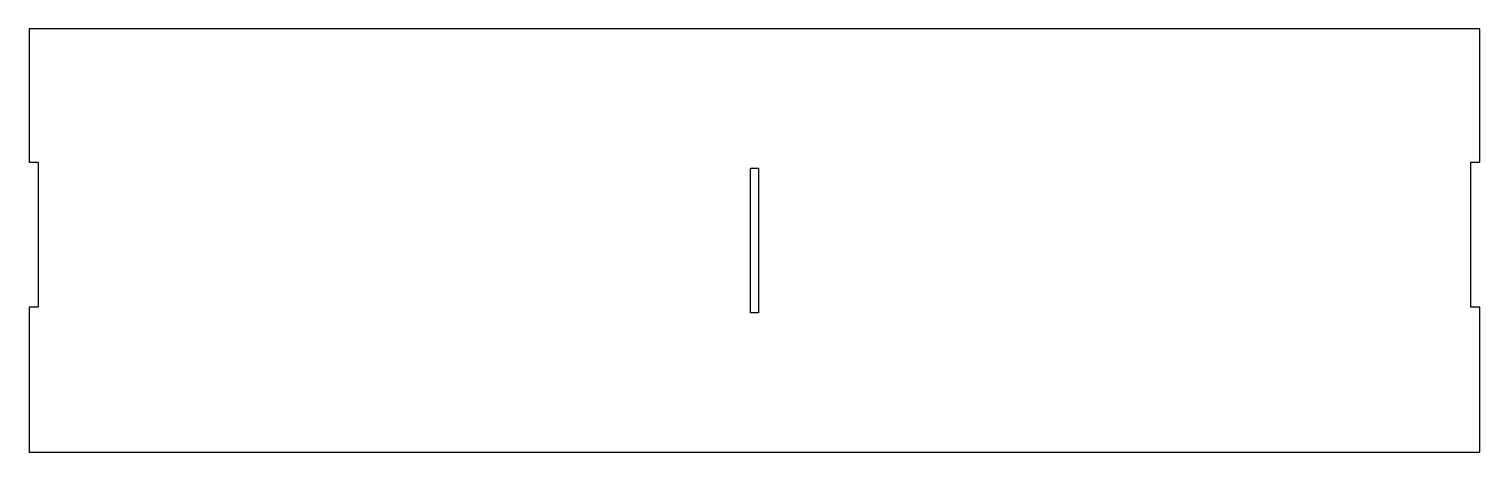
# Model space of a CAD drawing. Header units: inches. Extents: x 0 to 40, y 0 to 11.7.
import ezdxf

# ---------------------------------------------------------------- set-up
doc = ezdxf.new("R2010")
doc.units = ezdxf.units.IN
doc.header["$MEASUREMENT"] = 0

msp = doc.modelspace()

# ---------------------------------------------------------------- linework, layer by layer
for points in [[(39.75, 8), (40, 8), (40, 11.68), (0, 11.68), (0, 8), (0.25, 8), (0.25, 4), (0, 4), (0, 0), (40, 0), (40, 4), (39.75, 4)], [(19.89, 3.84), (19.89, 7.84), (20.11, 7.84), (20.11, 3.84)]]:
    msp.add_lwpolyline(points, close=True)

doc.saveas('drawing.dxf')
